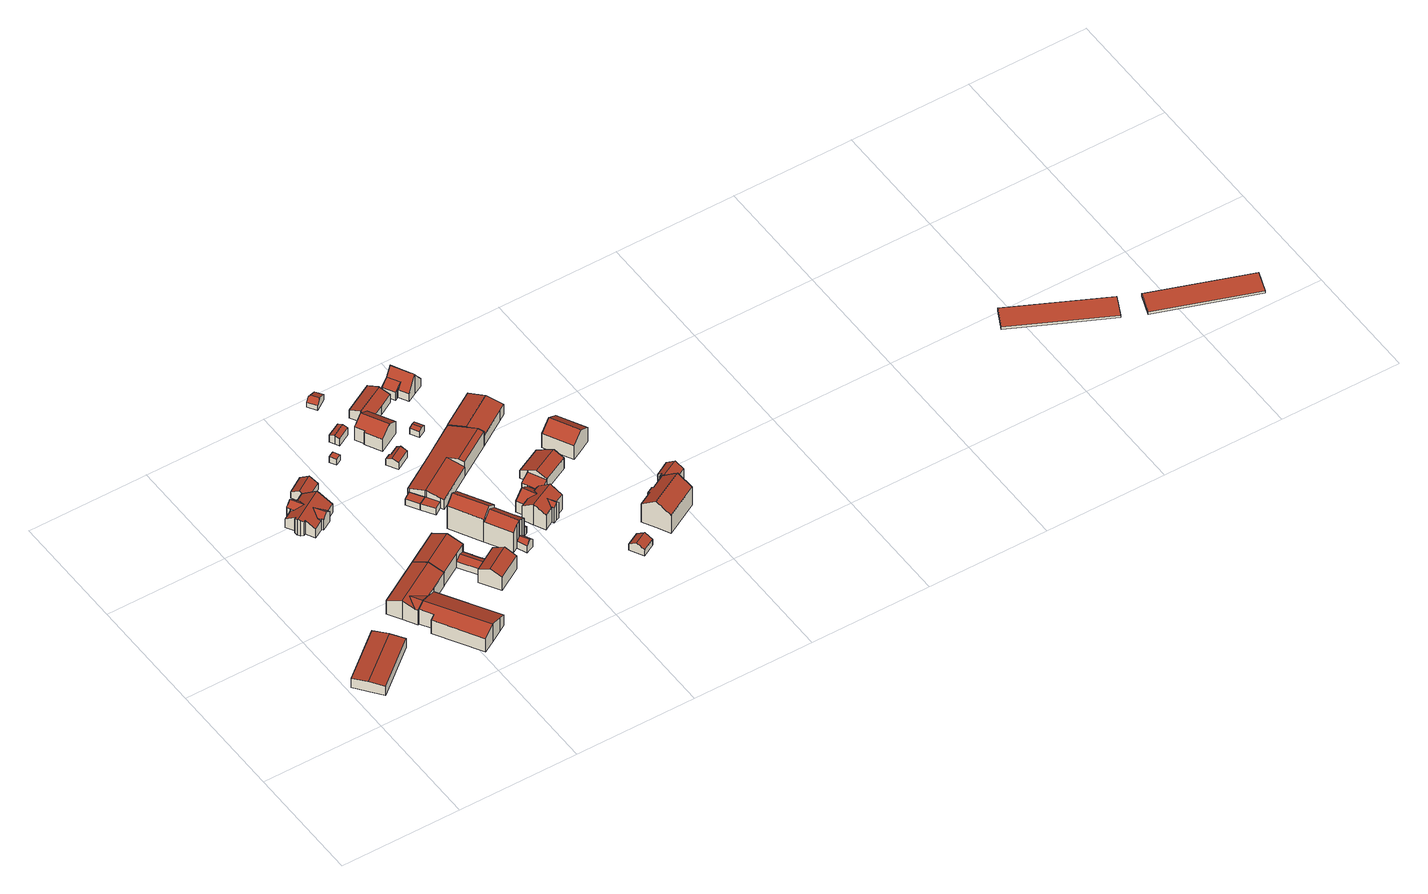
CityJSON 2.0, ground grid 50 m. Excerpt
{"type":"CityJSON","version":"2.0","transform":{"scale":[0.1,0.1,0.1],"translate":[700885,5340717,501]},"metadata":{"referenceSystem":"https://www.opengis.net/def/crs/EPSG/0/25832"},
"CityObjects":{
"building1":{"type":"Building","attributes":{"Gemeindeschluessel":"09184112","HoeheDach":"508.160","HoeheGrund":"502.963","Methode":"2000","NiedrigsteTraufeDesGebaeudes":"507.560","Geometrietyp2DReferenz":"3000","function":"31001_2000","roofType":"3100","measuredHeight":5.2,"storeysAboveGround":1},"geometry":[{"type":"Solid","lod":"2","boundaries":[[[[0,1,2,3]],[[0,4,5,6]],[[7,8,3,2,9,10]],[[10,9,11,6,5,7]],[[4,8,7,5]],[[1,0,6,11]],[[4,0,3,8]],[[2,1,11,9]]]],"semantics":{"surfaces":[{"type":"RoofSurface","Dachneigung":"84.681","Dachorientierung":"320.915","Flaeche":"160.972","Z_MAX":"5.197","Z_MAX_ASL":"508.160","Z_MIN":"4.597","Z_MIN_ASL":"507.560"},{"type":"WallSurface"},{"type":"GroundSurface"},{"type":"RoofSurface","Dachneigung":"84.690","Dachorientierung":"140.889","Flaeche":"161.062","Z_MAX":"5.197","Z_MAX_ASL":"508.160","Z_MIN":"4.597","Z_MIN_ASL":"507.560"}],"values":[[0,1,1,2,1,1,3,1]]}}]},
"building2":{"type":"Building","attributes":{"Gemeindeschluessel":"09184112","HoeheDach":"512.320","HoeheGrund":"503.140","Methode":"2000","NiedrigsteTraufeDesGebaeudes":"509.880","Geometrietyp2DReferenz":"3000","function":"31001_2000","roofType":"3100","measuredHeight":9.18,"storeysAboveGround":2},"geometry":[{"type":"Solid","lod":"2","boundaries":[[[[12,13,14,15,16,17]],[[18,19,14,13,20,21]],[[22,23,24,17,16]],[[25,26,27,28,29]],[[13,12,30,20]],[[28,27,31,32]],[[23,22,29,28,32]],[[19,15,14]],[[15,19,18,33,34,25,29,22,16]],[[35,26,25,34,36]],[[33,18,21,37]],[[31,27,26,35]],[[34,33,37,36]],[[32,31,35,36,37,21,20,30,24,23]],[[12,17,24,30]]]],"semantics":{"surfaces":[{"type":"RoofSurface","Dachneigung":"67.705","Dachorientierung":"238.973","Flaeche":"13.185","Z_MAX":"8.760","Z_MAX_ASL":"511.900","Z_MIN":"7.171","Z_MIN_ASL":"510.311"},{"type":"WallSurface"},{"type":"RoofSurface","Dachneigung":"68.623","Dachorientierung":"329.318","Flaeche":"143.031","Z_MAX":"9.180","Z_MAX_ASL":"512.320","Z_MIN":"6.740","Z_MIN_ASL":"509.880"},{"type":"RoofSurface","Dachneigung":"67.705","Dachorientierung":"58.973","Flaeche":"13.747","Z_MAX":"8.760","Z_MAX_ASL":"511.900","Z_MIN":"6.743","Z_MIN_ASL":"509.883"},{"type":"RoofSurface","Dachneigung":"68.625","Dachorientierung":"149.316","Flaeche":"115.626","Z_MAX":"9.180","Z_MAX_ASL":"512.320","Z_MIN":"6.743","Z_MIN_ASL":"509.883"},{"type":"GroundSurface"}],"values":[[0,1,1,2,1,1,1,3,4,1,1,1,1,5,1]]}}]},
"building3":{"type":"Building","attributes":{"Gemeindeschluessel":"09184112","HoeheDach":"511.900","HoeheGrund":"503.006","Methode":"2000","NiedrigsteTraufeDesGebaeudes":"508.286","Geometrietyp2DReferenz":"3000","function":"31001_2000","roofType":"3100","measuredHeight":8.89,"storeysAboveGround":1},"geometry":[{"type":"Solid","lod":"2","boundaries":[[[[38,13,14,39,40]],[[39,14,41,42,43,44]],[[45,46,47,48]],[[49,46,45,41,14,13,12,50]],[[46,49,51,47]],[[44,43,52,53]],[[53,40,39,44]],[[54,42,41,45,48]],[[54,52,43,42]],[[48,47,51,55,56,38,40,53,52,54]],[[50,12,56,55]],[[12,13,38,56]],[[49,50,55,51]]]],"semantics":{"surfaces":[{"type":"WallSurface"},{"type":"RoofSurface","Dachneigung":"67.675","Dachorientierung":"58.993","Flaeche":"260.844","Z_MAX":"8.894","Z_MAX_ASL":"511.900","Z_MIN":"5.281","Z_MIN_ASL":"508.286"},{"type":"RoofSurface","Dachneigung":"67.675","Dachorientierung":"238.993","Flaeche":"152.295","Z_MAX":"8.894","Z_MAX_ASL":"511.900","Z_MIN":"6.564","Z_MIN_ASL":"509.570"},{"type":"GroundSurface"}],"values":[[0,1,0,2,0,0,0,0,0,3,0,0,0]]}}]},
"building4":{"type":"Building","attributes":{"Gemeindeschluessel":"09184112","HoeheDach":"511.090","HoeheGrund":"502.977","Methode":"2000","NiedrigsteTraufeDesGebaeudes":"507.194","Geometrietyp2DReferenz":"3000","function":"31001_1000","roofType":"3100","measuredHeight":8.11},"address":[{"country":"Germany","locality":"Aschheim","thoroughfareName":"Mühlenstraße 7a"}],"geometry":[{"type":"Solid","lod":"2","boundaries":[[[[57,58,59,60]],[[61,62,63,64]],[[65,66,67,68,69,70]],[[68,71,69]],[[72,73,74,75]],[[76,61,64,77]],[[63,62,71,68,67,78]],[[79,80,81,82,83,84]],[[59,58,85,86,87,88]],[[89,90,91,92]],[[87,93,94,88]],[[95,81,80,96,65,70]],[[97,76,77,98]],[[73,72,99,100,101,102]],[[103,104,105,106,107]],[[67,66,108,78]],[[85,109,86]],[[101,109,85,58,57,102]],[[74,60,59,88,94,92,91,98,77,64,63,78,108,110,79,84,103,107,75]],[[81,95,82]],[[91,90,111,97,98]],[[107,106,112,99,72,75]],[[108,66,65,96,110]],[[111,90,89,93,87,86,109,101,100,112,106,105]],[[99,112,100]],[[96,80,79,110]],[[83,104,103,84]],[[104,83,82,95,70,69,71,62,61,76,97,111,105]],[[93,89,92,94]],[[74,73,102,57,60]]]],"semantics":{"surfaces":[{"type":"WallSurface"},{"type":"RoofSurface","Dachneigung":"52.739","Dachorientierung":"238.870","Flaeche":"13.011","Z_MAX":"7.003","Z_MAX_ASL":"509.980","Z_MIN":"5.133","Z_MIN_ASL":"508.110"},{"type":"RoofSurface","Dachneigung":"52.728","Dachorientierung":"58.857","Flaeche":"13.061","Z_MAX":"7.003","Z_MAX_ASL":"509.980","Z_MIN":"5.133","Z_MIN_ASL":"508.110"},{"type":"RoofSurface","Dachneigung":"52.728","Dachorientierung":"58.857","Flaeche":"11.776","Z_MAX":"7.003","Z_MAX_ASL":"509.980","Z_MIN":"5.133","Z_MIN_ASL":"508.110"},{"type":"RoofSurface","Dachneigung":"52.740","Dachorientierung":"238.842","Flaeche":"11.822","Z_MAX":"7.003","Z_MAX_ASL":"509.980","Z_MIN":"5.133","Z_MIN_ASL":"508.110"},{"type":"GroundSurface"},{"type":"RoofSurface","Dachneigung":"57.233","Dachorientierung":"149.028","Flaeche":"87.019","Z_MAX":"8.114","Z_MAX_ASL":"511.090","Z_MIN":"4.218","Z_MIN_ASL":"507.194"},{"type":"RoofSurface","Dachneigung":"57.233","Dachorientierung":"329.017","Flaeche":"86.313","Z_MAX":"8.114","Z_MAX_ASL":"511.090","Z_MIN":"4.253","Z_MIN_ASL":"507.229"}],"values":[[0,0,1,0,0,0,0,0,0,0,0,2,0,3,0,0,0,4,5,0,0,0,0,6,0,0,0,7,0,0]]}}]},
"building5":{"type":"Building","attributes":{"Gemeindeschluessel":"09184112","HoeheDach":"508.200","HoeheGrund":"502.977","Methode":"2000","NiedrigsteTraufeDesGebaeudes":"506.024","Geometrietyp2DReferenz":"3000","function":"31001_2000","roofType":"3100","measuredHeight":5.22},"geometry":[{"type":"Solid","lod":"2","boundaries":[[[[113,103,84,114,115]],[[116,117,118,119,120]],[[120,119,121,114,84]],[[116,120,84,103]],[[118,122,121,119]],[[122,118,117,113,115]],[[121,122,115,114]],[[117,116,103,113]]]],"semantics":{"surfaces":[{"type":"GroundSurface"},{"type":"RoofSurface","Dachneigung":"58.286","Dachorientierung":"148.767","Flaeche":"33.137","Z_MAX":"5.223","Z_MAX_ASL":"508.200","Z_MIN":"3.047","Z_MIN_ASL":"506.024"},{"type":"WallSurface"},{"type":"RoofSurface","Dachneigung":"58.286","Dachorientierung":"328.767","Flaeche":"33.135","Z_MAX":"5.223","Z_MAX_ASL":"508.200","Z_MIN":"3.054","Z_MIN_ASL":"506.031"}],"values":[[0,1,2,2,3,2,2,2]]}}]},
"building6":{"type":"Building","attributes":{"Gemeindeschluessel":"09184112","HoeheDach":"512.366","HoeheGrund":"503.310","Methode":"1000","NiedrigsteTraufeDesGebaeudes":"509.935","Geometrietyp2DReferenz":"3000","function":"31001_2000","roofType":"3100","measuredHeight":9.06,"storeysAboveGround":2},"geometry":[{"type":"Solid","lod":"2","boundaries":[[[[27,123,124,125]],[[126,127,128,129]],[[130,131,132,125,124,133,129,128]],[[134,135,131,130]],[[126,129,133,124,123,136]],[[134,127,126,136,137,135]],[[131,135,137,27,125,132]],[[127,134,130,128]],[[136,123,27,137]]]],"semantics":{"surfaces":[{"type":"WallSurface"},{"type":"GroundSurface"},{"type":"RoofSurface","Dachneigung":"68.655","Dachorientierung":"149.194","Flaeche":"104.890","Z_MAX":"9.056","Z_MAX_ASL":"512.366","Z_MIN":"6.626","Z_MIN_ASL":"509.936"},{"type":"RoofSurface","Dachneigung":"68.654","Dachorientierung":"329.199","Flaeche":"104.809","Z_MAX":"9.056","Z_MAX_ASL":"512.366","Z_MIN":"6.625","Z_MIN_ASL":"509.935"}],"values":[[0,0,1,0,0,2,0,0,3]]}}]},
"building7":{"type":"Building","attributes":{"Gemeindeschluessel":"09184112","HoeheDach":"507.738","HoeheGrund":"503.380","Methode":"1000","NiedrigsteTraufeDesGebaeudes":"506.430","Geometrietyp2DReferenz":"3000","function":"31001_2000","roofType":"3100","measuredHeight":4.36,"storeysAboveGround":1},"geometry":[{"type":"Solid","lod":"2","boundaries":[[[[138,139,140,141]],[[142,143,144,145]],[[146,147,148,149]],[[150,151,152,153,154,141,140,145,144,155]],[[156,138,141,154]],[[143,142,139,138,156,157,147,146]],[[155,144,143,146,149,150]],[[147,157,153,152,151,148]],[[139,142,145,140]],[[149,148,151,150]],[[157,156,154,153]]]],"semantics":{"surfaces":[{"type":"WallSurface"},{"type":"RoofSurface","Dachneigung":"64.306","Dachorientierung":"238.839","Flaeche":"30.399","Z_MAX":"4.358","Z_MAX_ASL":"507.738","Z_MIN":"3.050","Z_MIN_ASL":"506.430"},{"type":"GroundSurface"},{"type":"RoofSurface","Dachneigung":"64.306","Dachorientierung":"58.838","Flaeche":"27.583","Z_MAX":"4.358","Z_MAX_ASL":"507.738","Z_MIN":"3.050","Z_MIN_ASL":"506.430"}],"values":[[0,0,1,2,0,3,0,0,0,0,0]]}}]},
"building8":{"type":"Building","attributes":{"Gemeindeschluessel":"09184112","HoeheDach":"512.169","HoeheGrund":"503.240","Methode":"1000","NiedrigsteTraufeDesGebaeudes":"509.763","Geometrietyp2DReferenz":"3000","function":"31001_1000","roofType":"3100","measuredHeight":8.93,"storeysAboveGround":2},"address":[{"country":"Germany","locality":"Aschheim","thoroughfareName":"Mühlenstraße 7"}],"geometry":[{"type":"Solid","lod":"2","boundaries":[[[[158,159,160,161,162]],[[163,164,165,166,167]],[[161,160,165,164]],[[162,163,167,158]],[[166,165,160,159]],[[161,164,163,162]],[[158,167,166,159]]]],"semantics":{"surfaces":[{"type":"WallSurface"},{"type":"RoofSurface","Dachneigung":"63.330","Dachorientierung":"148.833","Flaeche":"64.614","Z_MAX":"8.929","Z_MAX_ASL":"512.169","Z_MIN":"6.523","Z_MIN_ASL":"509.763"},{"type":"RoofSurface","Dachneigung":"63.334","Dachorientierung":"328.831","Flaeche":"64.337","Z_MAX":"8.929","Z_MAX_ASL":"512.169","Z_MIN":"6.533","Z_MIN_ASL":"509.773"},{"type":"GroundSurface"}],"values":[[0,0,1,0,0,2,3]]}}]},
"building9":{"type":"Building","attributes":{"Gemeindeschluessel":"09184112","HoeheDach":"505.690","HoeheGrund":"502.800","Methode":"2000","NiedrigsteTraufeDesGebaeudes":"505.690","Geometrietyp2DReferenz":"3000","function":"31001_2000","roofType":"1000","measuredHeight":2.89},"geometry":[{"type":"Solid","lod":"2","boundaries":[[[[168,169,170,171]],[[172,173,174,175]],[[174,173,168,171]],[[173,172,169,168]],[[175,174,171,170]],[[172,175,170,169]]]],"semantics":{"surfaces":[{"type":"GroundSurface"},{"type":"RoofSurface","Dachneigung":"90.000","Dachorientierung":"-1.000","Flaeche":"7.809","Z_MAX":"2.890","Z_MAX_ASL":"505.690","Z_MIN":"2.890","Z_MIN_ASL":"505.690"},{"type":"WallSurface"}],"values":[[0,1,2,2,2,2]]}}]},
"building10":{"type":"Building","attributes":{"Gemeindeschluessel":"09184112","HoeheDach":"506.240","HoeheGrund":"503.140","Methode":"1000","NiedrigsteTraufeDesGebaeudes":"506.240","Geometrietyp2DReferenz":"3000","function":"31001_2000","roofType":"1000","measuredHeight":3.1,"storeysAboveGround":1},"geometry":[{"type":"Solid","lod":"2","boundaries":[[[[176,177,178,179]],[[180,176,179,181]],[[178,182,181,179]],[[177,183,182,178]],[[177,176,180,183]],[[183,180,181,182]]]],"semantics":{"surfaces":[{"type":"WallSurface"},{"type":"GroundSurface"},{"type":"RoofSurface","Dachneigung":"90.000","Dachorientierung":"-1.000","Flaeche":"22.589","Z_MAX":"3.100","Z_MAX_ASL":"506.240","Z_MIN":"3.100","Z_MIN_ASL":"506.240"}],"values":[[0,0,1,0,2,0]]}}]},
"building11":{"type":"Building","attributes":{"Gemeindeschluessel":"09184112","HoeheDach":"506.300","HoeheGrund":"503.200","Methode":"1000","NiedrigsteTraufeDesGebaeudes":"506.300","Geometrietyp2DReferenz":"3000","function":"31001_2000","roofType":"1000","measuredHeight":3.1,"storeysAboveGround":1},"geometry":[{"type":"Solid","lod":"2","boundaries":[[[[184,185,186,187]],[[188,189,190,191]],[[189,184,187,190]],[[184,189,188,185]],[[185,188,191,186]],[[187,186,191,190]]]],"semantics":{"surfaces":[{"type":"WallSurface"},{"type":"RoofSurface","Dachneigung":"90.000","Dachorientierung":"-1.000","Flaeche":"22.225","Z_MAX":"3.100","Z_MAX_ASL":"506.300","Z_MIN":"3.100","Z_MIN_ASL":"506.300"},{"type":"GroundSurface"}],"values":[[0,0,0,1,0,2]]}}]},
"building12":{"type":"Building","attributes":{"Gemeindeschluessel":"09184112","HoeheDach":"517.490","HoeheGrund":"503.218","Methode":"2000","NiedrigsteTraufeDesGebaeudes":"506.550","Geometrietyp2DReferenz":"3000","function":"31001_2000","roofType":"3100","measuredHeight":14.27,"storeysAboveGround":3},"geometry":[{"type":"Solid","lod":"2","boundaries":[[[[192,193,194,195,196,197]],[[198,199,200,201]],[[202,193,192,203]],[[204,205,206,207]],[[208,204,207,209]],[[210,211,209,212]],[[213,214,215,216]],[[195,217,218,219,220,196]],[[221,222,223,224]],[[214,213,224,223]],[[225,226,227,211,210,228]],[[199,226,225,200]],[[220,219,229,230]],[[229,219,218,231,232]],[[200,225,228,233,234,203,192,197,230,229,232,235,236,216,215,201]],[[237,238,231,218,217]],[[209,207,206,239,212]],[[240,241,237,217,195,194]],[[202,205,204,240,194,193]],[[196,220,230,197]],[[216,236,242,221,224,213]],[[208,227,226,199,198,222,221,242,241,240,204]],[[234,239,206,205,202,203]],[[228,210,212,239,234,233]],[[227,208,209,211]],[[235,238,237,241,242,236]],[[222,198,201,215,214,223]],[[231,238,235,232]]]],"semantics":{"surfaces":[{"type":"WallSurface"},{"type":"RoofSurface","Dachneigung":"49.720","Dachorientierung":"64.241","Flaeche":"10.077","Z_MAX":"5.119","Z_MAX_ASL":"508.337","Z_MIN":"3.632","Z_MIN_ASL":"506.849"},{"type":"RoofSurface","Dachneigung":"53.940","Dachorientierung":"240.762","Flaeche":"74.512","Z_MAX":"14.272","Z_MAX_ASL":"517.490","Z_MIN":"11.279","Z_MIN_ASL":"514.496"},{"type":"RoofSurface","Dachneigung":"64.145","Dachorientierung":"60.762","Flaeche":"9.848","Z_MAX":"4.542","Z_MAX_ASL":"507.760","Z_MIN":"3.333","Z_MIN_ASL":"506.550"},{"type":"GroundSurface"},{"type":"RoofSurface","Dachneigung":"53.940","Dachorientierung":"60.762","Flaeche":"72.652","Z_MAX":"14.272","Z_MAX_ASL":"517.490","Z_MIN":"11.339","Z_MIN_ASL":"514.556"},{"type":"RoofSurface","Dachneigung":"49.720","Dachorientierung":"244.241","Flaeche":"9.851","Z_MAX":"5.119","Z_MAX_ASL":"508.337","Z_MIN":"3.626","Z_MIN_ASL":"506.843"},{"type":"RoofSurface","Dachneigung":"54.942","Dachorientierung":"240.762","Flaeche":"59.381","Z_MAX":"12.832","Z_MAX_ASL":"516.050","Z_MIN":"9.947","Z_MIN_ASL":"513.165"},{"type":"RoofSurface","Dachneigung":"54.942","Dachorientierung":"60.762","Flaeche":"58.935","Z_MAX":"12.832","Z_MAX_ASL":"516.050","Z_MIN":"9.912","Z_MIN_ASL":"513.130"}],"values":[[0,0,0,0,0,1,0,2,0,3,0,0,0,0,4,5,6,0,7,0,0,8,0,0,0,0,0,0]]}}]},
"building13":{"type":"Building","attributes":{"Gemeindeschluessel":"09184112","HoeheDach":"507.190","HoeheGrund":"502.789","Methode":"2000","NiedrigsteTraufeDesGebaeudes":"506.390","Geometrietyp2DReferenz":"3000","function":"31001_2000","roofType":"3100","measuredHeight":4.4,"storeysAboveGround":1},"geometry":[{"type":"Solid","lod":"2","boundaries":[[[[243,244,245,246]],[[247,248,249,250,251,252]],[[253,243,246,254]],[[253,254,252,251]],[[246,245,248,247]],[[245,244,249,248]],[[254,246,247,252]],[[253,251,250,249,244,243]]]],"semantics":{"surfaces":[{"type":"RoofSurface","Dachneigung":"68.643","Dachorientierung":"331.922","Flaeche":"13.485","Z_MAX":"4.401","Z_MAX_ASL":"507.190","Z_MIN":"3.601","Z_MIN_ASL":"506.390"},{"type":"GroundSurface"},{"type":"RoofSurface","Dachneigung":"68.665","Dachorientierung":"151.922","Flaeche":"13.489","Z_MAX":"4.401","Z_MAX_ASL":"507.190","Z_MIN":"3.601","Z_MIN_ASL":"506.390"},{"type":"WallSurface"}],"values":[[0,1,2,3,3,3,3,3]]}}]},
"building14":{"type":"Building","attributes":{"Gemeindeschluessel":"09184112","HoeheDach":"507.240","HoeheGrund":"502.740","Methode":"1000","NiedrigsteTraufeDesGebaeudes":"505.613","Geometrietyp2DReferenz":"3000","function":"31001_2000","roofType":"3100","measuredHeight":4.5,"storeysAboveGround":1},"geometry":[{"type":"Solid","lod":"2","boundaries":[[[[255,256,257,258,259]],[[260,261,262,263,264]],[[257,260,264,258]],[[262,265,266,263]],[[257,256,261,260]],[[267,265,262,261,256,255]],[[265,267,268,266]],[[267,255,259,268]],[[258,264,263,266,268,259]]]],"semantics":{"surfaces":[{"type":"WallSurface"},{"type":"RoofSurface","Dachneigung":"66.969","Dachorientierung":"150.848","Flaeche":"19.040","Z_MAX":"4.500","Z_MAX_ASL":"507.240","Z_MIN":"3.400","Z_MIN_ASL":"506.140"},{"type":"RoofSurface","Dachneigung":"57.519","Dachorientierung":"330.848","Flaeche":"16.692","Z_MAX":"4.500","Z_MAX_ASL":"507.240","Z_MIN":"2.873","Z_MIN_ASL":"505.613"},{"type":"GroundSurface"}],"values":[[0,0,0,0,1,2,0,0,3]]}}]},
"building15":{"type":"Building","attributes":{"Gemeindeschluessel":"09184112","HoeheDach":"506.978","HoeheGrund":"502.690","Methode":"2000","NiedrigsteTraufeDesGebaeudes":"505.246","Geometrietyp2DReferenz":"3000","function":"31001_2000","roofType":"3100","measuredHeight":4.29},"geometry":[{"type":"Solid","lod":"2","boundaries":[[[[269,270,271,272]],[[273,274,275,269,272,276]],[[277,278,275,274]],[[279,277,274,273]],[[270,269,275,278,280]],[[276,272,271,281,282]],[[277,279,282,281,280,278]],[[271,270,280,281]],[[273,276,282,279]]]],"semantics":{"surfaces":[{"type":"RoofSurface","Dachneigung":"66.487","Dachorientierung":"56.512","Flaeche":"14.081","Z_MAX":"4.288","Z_MAX_ASL":"506.978","Z_MIN":"2.712","Z_MIN_ASL":"505.402"},{"type":"RoofSurface","Dachneigung":"50.704","Dachorientierung":"236.496","Flaeche":"11.202","Z_MAX":"4.288","Z_MAX_ASL":"506.978","Z_MIN":"2.556","Z_MIN_ASL":"505.246"},{"type":"WallSurface"},{"type":"GroundSurface"}],"values":[[0,1,2,2,2,2,3,2,2]]}}]},
"building16":{"type":"Building","attributes":{"Gemeindeschluessel":"09184112","HoeheDach":"512.380","HoeheGrund":"502.760","Methode":"2000","NiedrigsteTraufeDesGebaeudes":"508.850","Geometrietyp2DReferenz":"3000","function":"31001_1000","roofType":"3100","measuredHeight":9.62,"storeysAboveGround":3},"address":[{"country":"Germany","locality":"Aschheim","thoroughfareName":"Mühlenstraße 8a"}],"geometry":[{"type":"Solid","lod":"2","boundaries":[[[[283,284,285,286,287]],[[285,284,288,289,290,291]],[[292,293,287,286,294,295]],[[291,290,295,294]],[[288,284,283,296]],[[290,289,292,295]],[[285,291,294,286]],[[293,296,283,287]],[[289,288,296,293,292]]]],"semantics":{"surfaces":[{"type":"WallSurface"},{"type":"RoofSurface","Dachneigung":"54.933","Dachorientierung":"241.634","Flaeche":"67.988","Z_MAX":"9.620","Z_MAX_ASL":"512.380","Z_MIN":"6.109","Z_MIN_ASL":"508.869"},{"type":"GroundSurface"},{"type":"RoofSurface","Dachneigung":"54.936","Dachorientierung":"61.631","Flaeche":"70.700","Z_MAX":"9.620","Z_MAX_ASL":"512.380","Z_MIN":"6.090","Z_MIN_ASL":"508.850"}],"values":[[0,1,2,0,3,0,0,0,0]]}}]},
"building17":{"type":"Building","attributes":{"Gemeindeschluessel":"09184112","HoeheDach":"511.000","HoeheGrund":"503.088","Methode":"2000","NiedrigsteTraufeDesGebaeudes":"507.830","Geometrietyp2DReferenz":"3000","function":"31001_2000","roofType":"3100","measuredHeight":7.91,"storeysAboveGround":1},"geometry":[{"type":"Solid","lod":"2","boundaries":[[[[297,298,299,300,179]],[[301,299,298,302,303,304,305,306]],[[307,308,297,179,181,309,310,311,312,313,314,315]],[[316,317,310,309]],[[318,319,314,313]],[[304,303,307,315]],[[320,316,309,181]],[[302,298,297,308]],[[314,319,321,305,304,315]],[[319,318,322,321]],[[305,321,322,306]],[[303,302,308,307]],[[312,323,318,313]],[[300,320,181,179]],[[324,323,312,311]],[[316,320,300,299,301,306,322,318,323,324,317]],[[324,311,310,317]]]],"semantics":{"surfaces":[{"type":"WallSurface"},{"type":"RoofSurface","Dachneigung":"74.733","Dachorientierung":"147.926","Flaeche":"130.602","Z_MAX":"6.662","Z_MAX_ASL":"509.750","Z_MIN":"4.742","Z_MIN_ASL":"507.830"},{"type":"GroundSurface"},{"type":"RoofSurface","Dachneigung":"74.287","Dachorientierung":"147.926","Flaeche":"40.930","Z_MAX":"7.912","Z_MAX_ASL":"511.000","Z_MIN":"7.243","Z_MIN_ASL":"510.331"},{"type":"RoofSurface","Dachneigung":"74.790","Dachorientierung":"327.956","Flaeche":"330.318","Z_MAX":"7.912","Z_MAX_ASL":"511.000","Z_MIN":"4.742","Z_MIN_ASL":"507.831"}],"values":[[0,1,2,0,0,0,0,0,0,3,0,0,0,0,0,4,0]]}}]},
"building18":{"type":"Building","attributes":{"Gemeindeschluessel":"09184112","HoeheDach":"513.400","HoeheGrund":"503.123","Methode":"1000","NiedrigsteTraufeDesGebaeudes":"508.537","Geometrietyp2DReferenz":"3000","function":"31001_1000","roofType":"3100","measuredHeight":10.28,"storeysAboveGround":3},"address":[{"country":"Germany","locality":"Aschheim","thoroughfareName":"Mühlenstraße 6"}],"geometry":[{"type":"Solid","lod":"2","boundaries":[[[[325,326,327,328,329,330,331,332,333,334,335]],[[336,337,338,339]],[[326,325,340,341]],[[342,343,344,335,334,337,336,345]],[[346,347,345,336,339]],[[338,337,334,333,348]],[[346,349,350,347]],[[333,332,351,348]],[[327,352,328]],[[328,352,353,354,329]],[[355,356,354,357]],[[342,345,347,350,358,359]],[[354,353,360,357]],[[361,362,349,346,339,338,348,351,355,357,360,341,340,363,364,365]],[[366,367,343,342,359]],[[351,332,331,368,356,355]],[[360,353,352,327,326,341]],[[364,344,343,367,365]],[[340,325,335,363]],[[354,356,368,330,329]],[[361,365,367,366]],[[358,350,349,362]],[[361,366,359,358,362]],[[331,330,368]],[[335,344,364,363]]]],"semantics":{"surfaces":[{"type":"RoofSurface","Dachneigung":"56.052","Dachorientierung":"333.573","Flaeche":"62.467","Z_MAX":"10.277","Z_MAX_ASL":"513.400","Z_MIN":"6.977","Z_MIN_ASL":"510.100"},{"type":"WallSurface"},{"type":"RoofSurface","Dachneigung":"58.539","Dachorientierung":"153.578","Flaeche":"59.523","Z_MAX":"10.277","Z_MAX_ASL":"513.400","Z_MIN":"7.302","Z_MIN_ASL":"510.426"},{"type":"RoofSurface","Dachneigung":"53.731","Dachorientierung":"63.394","Flaeche":"23.588","Z_MAX":"8.577","Z_MAX_ASL":"511.700","Z_MIN":"5.414","Z_MIN_ASL":"508.537"},{"type":"RoofSurface","Dachneigung":"48.693","Dachorientierung":"243.394","Flaeche":"5.930","Z_MAX":"9.077","Z_MAX_ASL":"512.200","Z_MIN":"7.316","Z_MIN_ASL":"510.440"},{"type":"GroundSurface"},{"type":"RoofSurface","Dachneigung":"48.693","Dachorientierung":"63.394","Flaeche":"5.762","Z_MAX":"9.077","Z_MAX_ASL":"512.200","Z_MIN":"7.316","Z_MIN_ASL":"510.439"},{"type":"RoofSurface","Dachneigung":"53.732","Dachorientierung":"243.397","Flaeche":"23.649","Z_MAX":"8.577","Z_MAX_ASL":"511.700","Z_MIN":"5.428","Z_MIN_ASL":"508.552"}],"values":[[0,1,1,2,1,1,1,1,1,3,1,4,1,5,6,1,1,1,1,7,1,1,1,1,1]]}}]},
"building19":{"type":"Building","attributes":{"Gemeindeschluessel":"09184112","HoeheDach":"508.440","HoeheGrund":"502.710","Methode":"2000","NiedrigsteTraufeDesGebaeudes":"506.756","Geometrietyp2DReferenz":"3000","function":"31001_2000","roofType":"3100","measuredHeight":5.73,"storeysAboveGround":1},"geometry":[{"type":"Solid","lod":"2","boundaries":[[[[369,370,371,372,373]],[[374,375,376,377,378]],[[376,379,380,377]],[[379,381,382,380]],[[375,370,369,381,379,376]],[[383,384,385,386]],[[387,374,378,388]],[[384,389,390,385]],[[372,386,385,390,388,378,377,380,382,373]],[[381,369,373,382]],[[371,383,386,372]],[[387,389,384,383,371,370,375,374]],[[389,387,388,390]]]],"semantics":{"surfaces":[{"type":"WallSurface"},{"type":"RoofSurface","Dachneigung":"70.101","Dachorientierung":"331.560","Flaeche":"67.570","Z_MAX":"5.730","Z_MAX_ASL":"508.440","Z_MIN":"4.048","Z_MIN_ASL":"506.758"},{"type":"GroundSurface"},{"type":"RoofSurface","Dachneigung":"70.101","Dachorientierung":"151.560","Flaeche":"65.442","Z_MAX":"5.730","Z_MAX_ASL":"508.440","Z_MIN":"4.046","Z_MIN_ASL":"506.756"}],"values":[[0,0,0,0,1,0,0,0,2,0,0,3,0]]}}]},
"building20":{"type":"Building","attributes":{"Gemeindeschluessel":"09184112","HoeheDach":"506.310","HoeheGrund":"502.810","Methode":"1000","NiedrigsteTraufeDesGebaeudes":"505.710","Geometrietyp2DReferenz":"3000","function":"31001_2000","roofType":"3100","measuredHeight":3.5,"storeysAboveGround":1},"geometry":[{"type":"Solid","lod":"2","boundaries":[[[[391,392,393,394,395]],[[393,392,396,397]],[[395,394,398,399]],[[400,396,392,391]],[[393,397,398,394]],[[397,396,400,399,398]],[[400,391,395,399]]]],"semantics":{"surfaces":[{"type":"WallSurface"},{"type":"RoofSurface","Dachneigung":"71.076","Dachorientierung":"241.868","Flaeche":"7.208","Z_MAX":"3.500","Z_MAX_ASL":"506.310","Z_MIN":"2.900","Z_MIN_ASL":"505.710"},{"type":"GroundSurface"},{"type":"RoofSurface","Dachneigung":"71.117","Dachorientierung":"61.868","Flaeche":"7.245","Z_MAX":"3.500","Z_MAX_ASL":"506.310","Z_MIN":"2.900","Z_MIN_ASL":"505.710"}],"values":[[0,1,2,3,0,0,0]]}}]},
"building21":{"type":"Building","attributes":{"Gemeindeschluessel":"09184112","HoeheDach":"508.300","HoeheGrund":"503.400","Methode":"1000","NiedrigsteTraufeDesGebaeudes":"506.300","Geometrietyp2DReferenz":"3000","function":"31001_2000","roofType":"3100","measuredHeight":4.9,"storeysAboveGround":1},"geometry":[{"type":"Solid","lod":"2","boundaries":[[[[401,402,403,404]],[[405,402,401,406,407]],[[408,405,407,409]],[[404,403,408,409,410]],[[410,409,407,406]],[[408,403,402,405]],[[401,404,410,406]]]],"semantics":{"surfaces":[{"type":"RoofSurface","Dachneigung":"57.476","Dachorientierung":"152.073","Flaeche":"22.357","Z_MAX":"4.900","Z_MAX_ASL":"508.300","Z_MIN":"2.900","Z_MIN_ASL":"506.300"},{"type":"WallSurface"},{"type":"GroundSurface"},{"type":"RoofSurface","Dachneigung":"57.437","Dachorientierung":"332.073","Flaeche":"22.366","Z_MAX":"4.900","Z_MAX_ASL":"508.300","Z_MIN":"2.900","Z_MIN_ASL":"506.300"}],"values":[[0,1,1,1,2,3,1]]}}]},
"building22":{"type":"Building","attributes":{"Gemeindeschluessel":"09184112","HoeheDach":"510.709","HoeheGrund":"503.128","Methode":"2000","NiedrigsteTraufeDesGebaeudes":"505.971","Geometrietyp2DReferenz":"3000","function":"31001_2000","roofType":"3100","measuredHeight":7.58,"storeysAboveGround":1},"geometry":[{"type":"Solid","lod":"2","boundaries":[[[[411,412,413,414]],[[415,416,417,418]],[[419,420,421,422]],[[412,423,424,413]],[[425,426,427,411,414]],[[424,423,421,420,428]],[[429,430,418,417,425,414,413,424,428]],[[429,419,422,431,430]],[[420,419,429,428]],[[412,411,427,432,423]],[[425,417,416,426]],[[421,423,432,431,422]],[[416,415,431,432,427,426]],[[418,430,431,415]]]],"semantics":{"surfaces":[{"type":"WallSurface"},{"type":"RoofSurface","Dachneigung":"64.521","Dachorientierung":"243.262","Flaeche":"36.056","Z_MAX":"4.785","Z_MAX_ASL":"507.913","Z_MIN":"2.843","Z_MIN_ASL":"505.971"},{"type":"GroundSurface"},{"type":"RoofSurface","Dachneigung":"62.039","Dachorientierung":"153.641","Flaeche":"57.421","Z_MAX":"7.581","Z_MAX_ASL":"510.709","Z_MIN":"5.357","Z_MIN_ASL":"508.485"},{"type":"RoofSurface","Dachneigung":"62.039","Dachorientierung":"333.641","Flaeche":"96.931","Z_MAX":"7.581","Z_MAX_ASL":"510.709","Z_MIN":"3.816","Z_MIN_ASL":"506.944"}],"values":[[0,0,1,0,0,0,2,0,0,3,0,0,4,0]]}}]},
"building23":{"type":"Building","attributes":{"Gemeindeschluessel":"09184112","HoeheDach":"512.573","HoeheGrund":"502.781","Methode":"2000","NiedrigsteTraufeDesGebaeudes":"506.706","Geometrietyp2DReferenz":"3000","function":"31001_1000","roofType":"3100","measuredHeight":9.79,"storeysAboveGround":2},"address":[{"country":"Germany","locality":"Aschheim","thoroughfareName":"Mühlenstraße 8"}],"geometry":[{"type":"Solid","lod":"2","boundaries":[[[[433,434,435,436,437,438]],[[439,440,441,442,443]],[[444,445,446,447,440,448]],[[437,449,450,438]],[[449,451,452,450]],[[447,441,440]],[[451,445,444,452]],[[440,439,453,448]],[[454,453,439,443]],[[435,434,455,441,447,446,456]],[[442,455,434,433,457]],[[449,437,436,456,446,445,451]],[[443,442,457,454]],[[455,442,441]],[[450,452,444,448,453,454,457,433,438]],[[436,435,456]]]],"semantics":{"surfaces":[{"type":"WallSurface"},{"type":"RoofSurface","Dachneigung":"36.224","Dachorientierung":"61.904","Flaeche":"72.778","Z_MAX":"9.779","Z_MAX_ASL":"512.560","Z_MIN":"3.927","Z_MIN_ASL":"506.708"},{"type":"RoofSurface","Dachneigung":"36.210","Dachorientierung":"241.917","Flaeche":"56.659","Z_MAX":"9.791","Z_MAX_ASL":"512.573","Z_MIN":"3.925","Z_MIN_ASL":"506.706"},{"type":"RoofSurface","Dachneigung":"56.188","Dachorientierung":"241.904","Flaeche":"22.729","Z_MAX":"6.229","Z_MAX_ASL":"509.010","Z_MIN":"3.965","Z_MIN_ASL":"506.746"},{"type":"GroundSurface"}],"values":[[0,1,0,0,0,0,0,0,0,2,0,3,0,0,4,0]]}}]},
"building24":{"type":"Building","attributes":{"Gemeindeschluessel":"09184112","HoeheDach":"510.030","HoeheGrund":"503.162","Methode":"2000","NiedrigsteTraufeDesGebaeudes":"508.200","Geometrietyp2DReferenz":"3000","function":"31001_2000","roofType":"3100","measuredHeight":6.87,"storeysAboveGround":1},"address":[{"country":"Germany","locality":"Aschheim","thoroughfareName":"Mühlenstraße 6b"}],"geometry":[{"type":"Solid","lod":"2","boundaries":[[[[458,459,460,461,462]],[[459,458,463,464]],[[465,466,467,468]],[[466,465,469,470,460,459,464]],[[469,465,468,471]],[[466,464,472,467]],[[464,463,473,472]],[[460,470,474,461]],[[470,469,471,474]],[[463,458,462,473]],[[461,474,471,468,467,472,473,462]]]],"semantics":{"surfaces":[{"type":"WallSurface"},{"type":"RoofSurface","Dachneigung":"75.453","Dachorientierung":"327.959","Flaeche":"124.215","Z_MAX":"6.868","Z_MAX_ASL":"510.030","Z_MIN":"5.038","Z_MIN_ASL":"508.200"},{"type":"RoofSurface","Dachneigung":"75.453","Dachorientierung":"147.959","Flaeche":"123.245","Z_MAX":"6.868","Z_MAX_ASL":"510.030","Z_MIN":"5.038","Z_MIN_ASL":"508.200"},{"type":"GroundSurface"}],"values":[[0,1,0,2,0,0,0,0,0,0,3]]}}]},
"building25":{"type":"Building","attributes":{"Gemeindeschluessel":"09184112","HoeheDach":"514.620","HoeheGrund":"501.288","Methode":"2000","NiedrigsteTraufeDesGebaeudes":"509.677","Geometrietyp2DReferenz":"3000","function":"31001_1000","roofType":"3100","measuredHeight":13.33},"address":[{"country":"Germany","locality":"Aschheim","thoroughfareName":"Mühlenstraße 5a"}],"geometry":[{"type":"Solid","lod":"2","boundaries":[[[[475,476,477,478]],[[479,480,481,482,483,484]],[[485,486,487,488,482,481,480,489,490,491,476,475,492]],[[490,489,493,494]],[[482,488,495,483]],[[496,497,498,486,485,499]],[[476,491,500,477]],[[499,485,492,501]],[[502,501,492,475,478,503]],[[489,480,479,493]],[[491,490,494,500]],[[503,478,477,500,494,493,479,484,483,495,504,498,497,496,502]],[[504,495,488,487,486,498]],[[499,501,502,496]]]],"semantics":{"surfaces":[{"type":"WallSurface"},{"type":"RoofSurface","Dachneigung":"54.761","Dachorientierung":"331.914","Flaeche":"122.667","Z_MAX":"13.332","Z_MAX_ASL":"514.620","Z_MIN":"8.389","Z_MIN_ASL":"509.677"},{"type":"RoofSurface","Dachneigung":"54.762","Dachorientierung":"151.917","Flaeche":"116.361","Z_MAX":"13.332","Z_MAX_ASL":"514.620","Z_MIN":"9.144","Z_MIN_ASL":"510.432"},{"type":"GroundSurface"}],"values":[[0,0,1,0,0,0,0,2,0,0,0,3,0,0]]}}]},
"building26":{"type":"Building","attributes":{"Gemeindeschluessel":"09184112","HoeheDach":"513.484","HoeheGrund":"503.120","Methode":"1000","NiedrigsteTraufeDesGebaeudes":"509.965","Geometrietyp2DReferenz":"3000","function":"31001_1000","roofType":"3100","measuredHeight":10.36,"storeysAboveGround":3},"address":[{"country":"Germany","locality":"Aschheim","thoroughfareName":"Mühlenstraße 6a"}],"geometry":[{"type":"Solid","lod":"2","boundaries":[[[[505,506,507,508,509,510]],[[511,512,513,514,515,516]],[[507,512,511,508]],[[509,516,515,510]],[[508,511,516,509]],[[512,507,506,513]],[[510,515,514,513,506,505]]]],"semantics":{"surfaces":[{"type":"WallSurface"},{"type":"RoofSurface","Dachneigung":"55.819","Dachorientierung":"61.923","Flaeche":"81.532","Z_MAX":"10.364","Z_MAX_ASL":"513.484","Z_MIN":"6.848","Z_MIN_ASL":"509.968"},{"type":"RoofSurface","Dachneigung":"55.818","Dachorientierung":"241.928","Flaeche":"81.417","Z_MAX":"10.364","Z_MAX_ASL":"513.484","Z_MIN":"6.845","Z_MIN_ASL":"509.965"},{"type":"GroundSurface"}],"values":[[0,0,1,0,2,0,3]]}}]},
"building27":{"type":"Building","attributes":{"Gemeindeschluessel":"09184112","HoeheDach":"511.265","HoeheGrund":"501.464","Methode":"1000","NiedrigsteTraufeDesGebaeudes":"508.743","Geometrietyp2DReferenz":"3000","function":"31001_2000","roofType":"3100","measuredHeight":9.8},"geometry":[{"type":"Solid","lod":"2","boundaries":[[[[517,518,519,520,521,522]],[[521,520,523,524]],[[519,518,525,526]],[[527,528,529,530]],[[520,519,526,523]],[[527,517,522,528]],[[529,528,522,521,524,531]],[[530,532,525,518,517,527]],[[531,524,523,526,525,532,530,529]]]],"semantics":{"surfaces":[{"type":"RoofSurface","Dachneigung":"54.415","Dachorientierung":"331.876","Flaeche":"31.409","Z_MAX":"9.801","Z_MAX_ASL":"511.265","Z_MIN":"7.283","Z_MIN_ASL":"508.747"},{"type":"WallSurface"},{"type":"RoofSurface","Dachneigung":"54.416","Dachorientierung":"151.872","Flaeche":"33.545","Z_MAX":"9.801","Z_MAX_ASL":"511.265","Z_MIN":"7.279","Z_MIN_ASL":"508.743"},{"type":"GroundSurface"}],"values":[[0,1,1,1,1,2,1,1,3]]}}]},
"building28":{"type":"Building","attributes":{"Gemeindeschluessel":"09184112","HoeheDach":"509.300","HoeheGrund":"502.250","Methode":"2000","NiedrigsteTraufeDesGebaeudes":"509.000","Geometrietyp2DReferenz":"3000","function":"53001_1800","roofType":"1000","measuredHeight":7.05},"geometry":[{"type":"Solid","lod":"2","boundaries":[[[[533,534,535,536]],[[537,538,539,540,541,542]],[[533,536,540,539]],[[533,539,538,537,534]],[[535,542,541,540,536]],[[535,534,537,542]]]],"semantics":{"surfaces":[{"type":"RoofSurface","Dachneigung":"89.598","Dachorientierung":"115.637","Flaeche":"405.380","Z_MAX":"7.050","Z_MAX_ASL":"509.300","Z_MIN":"6.750","Z_MIN_ASL":"509.000"},{"type":"GroundSurface"},{"type":"WallSurface"}],"values":[[0,1,2,2,2,2]]}}]},
"building29":{"type":"Building","attributes":{"Gemeindeschluessel":"09184112","HoeheDach":"508.810","HoeheGrund":"501.660","Methode":"2000","NiedrigsteTraufeDesGebaeudes":"508.610","Geometrietyp2DReferenz":"3000","function":"53001_1800","roofType":"1000","measuredHeight":7.15},"geometry":[{"type":"Solid","lod":"2","boundaries":[[[[543,544,545,546]],[[547,548,549,550]],[[547,544,543,548]],[[545,551,550,549,552,546]],[[547,550,551,545,544]],[[543,546,552,549,548]]]],"semantics":{"surfaces":[{"type":"WallSurface"},{"type":"RoofSurface","Dachneigung":"89.732","Dachorientierung":"109.225","Flaeche":"405.976","Z_MAX":"7.150","Z_MAX_ASL":"508.810","Z_MIN":"6.950","Z_MIN_ASL":"508.610"},{"type":"GroundSurface"}],"values":[[0,0,1,2,0,0]]}}]}
},
"vertices":[
[242,312,72],[202,362,66],[9,205,66],[49,155,72],[283,262,66],[283,262,20],[243,312,20],[90,105,20],[90,105,66],[9,205,20],[49,155,20],[202,362,20],
[384,335,95],[412,351,108],[413,352,109],[386,396,109],[374,342,93],[380,332,93],[459,380,89],[455,377,89],[412,351,21],[459,380,21],[348,385,113],[348,385,21],[380,332,21],[531,494,113],[531,495,113],[499,548,89],[315,439,89],[348,386,113],[384,335,21],[499,548,21],[315,439,21],[488,397,89],[562,441,89],[531,495,21],[562,441,21],[488,397,21],
[412,351,20],[459,380,87],[459,380,20],[554,117,109],[601,145,87],[630,162,73],[488,397,73],[553,116,108],[505,88,86],[505,88,20],[553,116,20],[396,272,86],[415,284,95],[396,272,20],[630,162,20],[488,397,20],[601,145,20],[415,284,20],[384,335,20],
[363,909,72],[358,917,72],[358,917,20],[363,909,20],[278,960,89],[256,997,62],[256,997,20],[278,960,20],[308,1045,90],[288,1033,72],[296,1020,72],[294,1020,71],[301,1008,71],[338,996,90],[294,1020,62],[398,941,72],[403,933,72],[403,933,20],[398,941,20],[271,957,89],[271,957,20],[296,1020,20],[336,1045,20],[336,1045,72],[336,1045,71],[336,1045,62],[376,1069,62],[376,1069,20],[357,917,71],[357,917,62],[318,893,62],[318,893,20],[290,925,88],[278,931,96],[278,931,20],[290,925,20],[297,929,89],[297,929,20],[344,1033,71],[328,1057,72],[271,943,97],[271,943,20],[399,942,71],[391,954,71],[355,966,90],[383,921,90],[389,1047,20],[389,1047,79],[407,1018,101],[438,966,62],[438,966,20],[288,1033,20],[349,929,71],[328,1057,20],[274,938,101],[399,942,62],
[458,1089,20],[353,1107,20],[421,1149,20],[389,1047,50],[458,1089,50],[440,1119,72],[371,1077,72],[376,1069,66],[353,1107,50],[421,1149,50],
[634,629,89],[634,629,23],[499,548,23],[698,522,89],[693,519,89],[693,519,23],[698,522,23],[648,492,23],[563,441,23],[531,495,23],[666,575,23],[648,492,89],[563,441,89],[666,575,114],[531,495,114],
[714,489,54],[715,487,54],[715,487,24],[714,489,24],[713,485,56],[745,433,56],[745,433,24],[713,485,24],[724,420,67],[672,506,67],[648,492,54],[701,406,54],[701,406,24],[648,492,24],[672,506,24],[693,519,24],[712,488,24],[724,420,24],[712,488,56],[693,519,56],
[672,389,22],[721,307,22],[721,307,88],[696,348,112],[672,389,88],[775,451,88],[800,410,112],[824,369,88],[824,369,22],[775,451,22],
[590,1193,18],[604,1166,18],[581,1154,18],[567,1181,18],[604,1166,47],[590,1193,47],[567,1181,47],[581,1154,47],
[735,821,52],[702,802,52],[702,802,21],[735,821,21],[702,873,52],[702,873,21],[671,853,21],[671,853,52],
[702,802,53],[735,821,53],[735,821,22],[702,802,22],[766,771,53],[735,751,53],[735,751,22],[766,771,22],
[859,442,22],[859,442,122],[802,544,122],[802,544,135],[801,545,135],[801,545,22],[928,483,123],[929,481,123],[929,481,22],[928,483,22],[881,454,139],[881,454,22],[895,460,150],[881,453,139],[881,453,59],[895,460,72],[896,461,150],[896,461,73],[931,429,59],[912,470,58],[915,422,73],[933,528,56],[951,497,56],[951,497,22],[933,528,22],[837,565,165],[765,693,165],[765,693,164],[730,672,135],[912,516,121],[930,485,121],[930,485,68],[912,516,68],[911,471,22],[911,471,137],[912,470,137],[931,429,22],[765,693,22],[730,672,22],[800,713,136],[800,713,22],[915,422,22],[899,414,22],[871,586,22],[910,515,22],[871,585,136],[871,586,136],[899,414,58],[837,565,150],[871,585,123],[910,515,123],
[687,1275,62],[678,1293,54],[623,1264,54],[633,1246,62],[633,1246,18],[623,1264,18],[678,1293,18],[687,1275,18],[697,1257,18],[643,1228,18],[697,1257,54],[643,1228,54],
[790,1086,51],[798,1071,62],[811,1048,51],[811,1048,17],[790,1086,17],[751,1015,52],[738,1037,62],[726,1060,46],[726,1060,17],[751,1015,17],[751,1073,46],[751,1073,17],[755,1066,51],[755,1066,17],
[693,1430,60],[723,1450,44],[703,1480,44],[673,1461,60],[667,1463,57],[652,1454,42],[676,1419,42],[671,1459,57],[652,1454,17],[676,1419,17],[667,1463,17],[723,1450,17],[703,1480,17],[671,1459,17],
[842,1168,79],[798,1143,114],[754,1120,79],[754,1120,18],[842,1168,18],[743,1245,114],[703,1224,82],[723,1187,82],[718,1185,79],[703,1224,18],[787,1269,18],[718,1185,18],[723,1187,18],[787,1269,79],
[737,818,21],[737,818,87],[736,818,88],[735,821,86],[888,913,88],[766,771,72],[774,759,68],[925,853,68],[926,854,68],[889,913,87],[774,759,21],[766,771,21],[699,878,21],[850,972,21],[991,1061,21],[1029,1001,21],[1054,962,21],[1066,942,21],[925,853,21],[699,878,68],[850,972,68],[1054,962,100],[1066,942,93],[702,873,70],[926,854,93],[913,874,100],[1029,1001,87],[991,1061,68],
[1078,612,92],[1072,610,92],[1072,610,91],[1053,601,91],[1044,570,107],[1014,582,91],[995,572,91],[996,572,92],[974,561,91],[995,518,124],[1100,570,124],[1018,474,94],[996,518,124],[996,518,21],[1018,474,21],[1078,612,21],[1072,610,21],[1057,526,112],[1088,510,94],[1122,526,94],[1052,492,94],[1056,494,21],[1056,494,98],[974,561,21],[1060,485,21],[1060,485,98],[996,572,21],[1072,610,76],[1055,645,75],[1017,626,107],[978,607,21],[978,607,76],[1017,626,21],[1074,492,111],[1075,492,112],[1055,645,21],[1088,498,21],[1074,492,21],[1100,570,21],[1122,526,21],[1083,507,21],[1088,498,99],[1083,507,99],[995,572,76],
[890,1351,74],[891,1349,74],[897,1337,69],[897,1337,17],[890,1351,17],[781,1265,67],[770,1284,74],[770,1286,74],[770,1286,17],[781,1265,17],[748,1325,58],[748,1325,17],[868,1390,58],[868,1390,17],[912,1308,58],[853,1276,58],[853,1276,17],[912,1308,17],[787,1269,67],[787,1269,17],[799,1247,58],[799,1247,17],
[932,1122,47],[916,1114,53],[901,1105,47],[901,1105,18],[932,1122,18],[898,1148,53],[883,1140,47],[883,1140,18],[913,1157,18],[913,1157,47],
[1288,199,53],[1273,226,73],[1220,198,73],[1235,170,53],[1258,254,53],[1288,199,24],[1258,254,24],[1205,226,53],[1205,226,24],[1235,170,24],
[1222,727,96],[1240,692,75],[1240,692,21],[1222,727,21],[1082,739,59],[1189,792,59],[1189,792,21],[1082,739,21],[1059,692,50],[1095,620,50],[1132,638,69],[1096,709,69],[1132,638,75],[1132,638,21],[1204,763,21],[1204,763,77],[1221,729,97],[1095,620,21],[1059,692,21],[1096,709,21],[1096,709,77],[1113,675,97],
[970,1275,18],[970,1275,57],[949,1313,57],[949,1313,69],[948,1314,69],[948,1314,18],[998,1404,57],[960,1383,115],[987,1334,116],[1007,1295,115],[1045,1315,57],[907,1355,18],[907,1355,57],[937,1371,80],[960,1383,116],[960,1383,18],[942,1311,64],[942,1311,18],[934,1306,58],[934,1306,18],[998,1404,18],[1045,1315,18],[1007,1295,116],[964,1321,80],[1007,1295,18],
[1136,1151,72],[1173,1092,90],[1173,1091,90],[1173,1091,22],[1136,1151,22],[991,1061,72],[1029,1001,90],[1066,942,72],[1054,962,78],[1054,962,22],[1066,942,22],[1181,1014,72],[1211,1032,72],[1181,1014,22],[1029,1001,22],[991,1061,22],[1211,1032,22],
[1329,334,93],[1386,365,93],[1386,365,3],[1329,334,3],[1468,409,3],[1468,409,93],[1464,416,87],[1464,417,87],[1464,417,3],[1464,416,3],[1499,356,136],[1492,370,125],[1467,417,87],[1466,418,87],[1413,379,93],[1410,386,88],[1383,372,88],[1358,281,136],[1413,379,3],[1410,386,3],[1466,418,3],[1527,304,3],[1499,356,3],[1492,370,3],[1527,304,94],[1383,372,3],[1386,228,94],[1386,228,3],[1358,281,3],[1467,417,3],
[1340,733,21],[1385,757,21],[1385,757,90],[1340,733,125],[1294,708,90],[1294,708,21],[1278,847,125],[1324,872,90],[1324,872,21],[1278,847,21],[1233,823,21],[1233,823,90],
[1544,438,103],[1527,469,78],[1468,437,77],[1476,423,89],[1466,418,89],[1475,401,103],[1476,423,5],[1466,418,5],[1527,469,5],[1468,437,5],[1560,407,78],[1492,370,77],[1492,370,5],[1560,407,5],[1475,401,5],[1544,438,5],
[3310,269,80],[2925,453,83],[2884,368,83],[3269,183,80],[2925,453,70],[3106,367,70],[3310,269,70],[3269,183,70],[3065,281,70],[2884,368,70],
[3361,144,78],[3392,234,78],[3392,234,66],[3361,144,66],[3796,93,76],[3765,3,76],[3765,3,66],[3796,93,66],[3579,169,66],[3548,79,66]
]}
